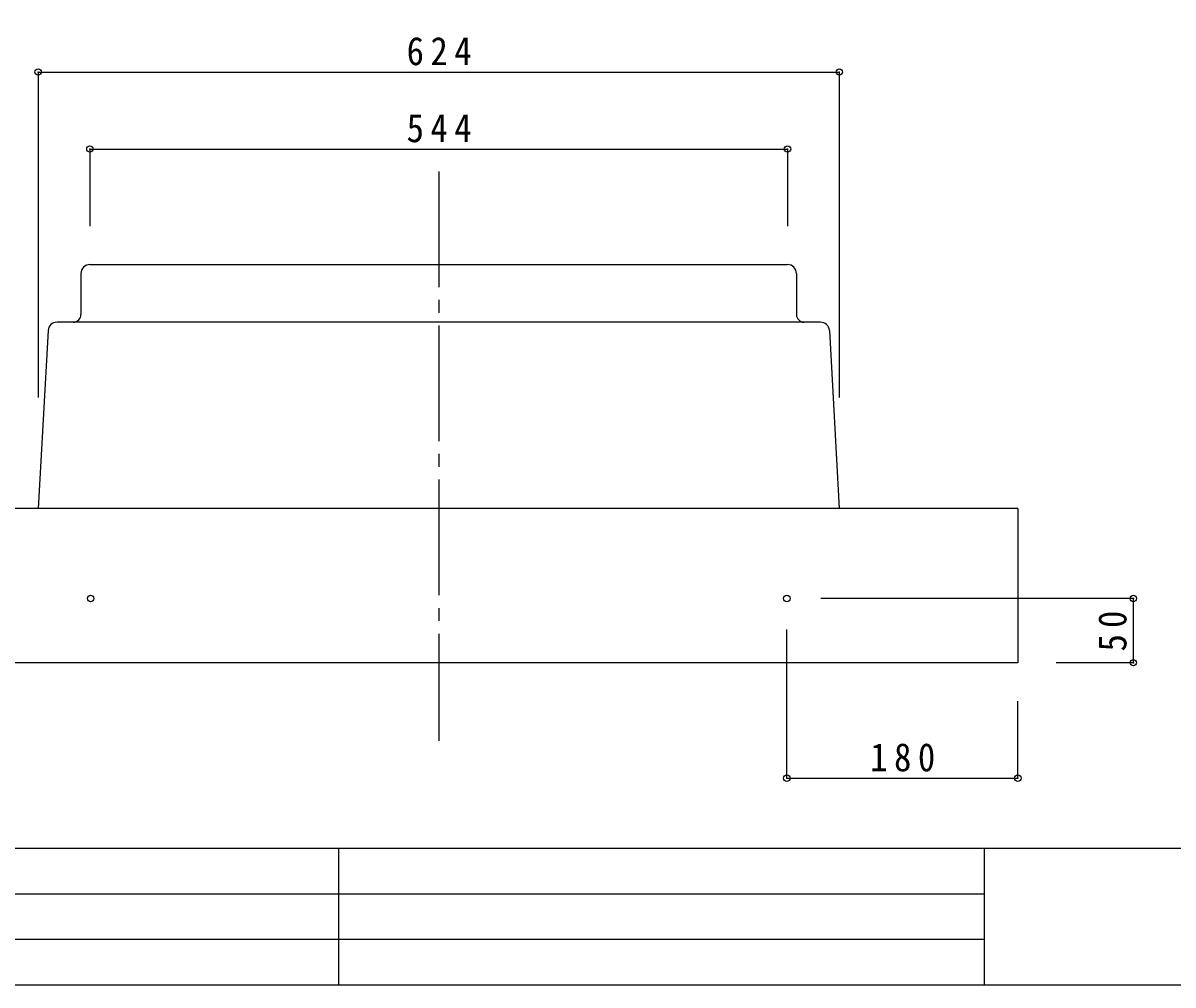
# Model space of a CAD drawing. Units: millimetres at full size, with parts at other scales. Extents: x -14200 to 14200, y -9940 to 9940.
# Drawn here: x -8554 to 406, y -9940 to -2445 of the extents above; entities that cross this region are included whole.
import ezdxf

# ---------------------------------------------------------------- set-up
doc = ezdxf.new("R2010")
doc.units = ezdxf.units.MM
doc.header["$LTSCALE"] = 100
doc.header["$PDMODE"] = 32
doc.header["$PDSIZE"] = 50
doc.linetypes.add('CHAIN2', pattern=[12, 9, -1, 1, -1])
for name, color, linetype in [('0-0_0', 7, 'Continuous'), ('1-0', 7, 'Continuous'), ('1-8', 7, 'Continuous')]:
    doc.layers.add(name, color=color, linetype=linetype)
doc.styles.add('ＭＳ ゴシック', font='')
doc.styles.get('ＭＳ ゴシック').set_extended_font_data('MS Gothic')

msp = doc.modelspace()

# ---------------------------------------------------------------- linework, layer by layer
at = {"layer": '0-0_0'}
for p, q in [((-14200, -8873.5), (14200, -8873.5)), ((-6096.7, -8873.5), (-6096.7, -9940)), ((-1065.3, -8873.5), (-1065.3, -9938.5)), ((-11696.1, -9228.5), (-1065.3, -9228.5)), ((-11696.1, -9583.5), (-1065.3, -9583.5))]:
    msp.add_line(p, q, dxfattribs=at)
msp.add_lwpolyline([(-14200, -9940), (14200, -9940), (14200, 9940), (-14200, 9940)], close=True, dxfattribs=at)
at = {"layer": '1-0', "linetype": 'CHAIN2'}
msp.add_line((-5315.5, -3602.8), (-5315.5, -8038.9), dxfattribs=at)
at = {"layer": '1-0'}
for p, q in [((-8033, -4326.7), (-2598, -4326.7)), ((-8103, -4396.7), (-8103, -4715.7)), ((-2528, -4396.7), (-2528, -4715.7)), ((-2341.7, -4775.7), (-8289.3, -4775.7)), ((-8359.1, -4841.8), (-8436.5, -6228.7)), ((-2271.8, -4841.8), (-2194.5, -6228.7)), ((-803.5, -6228.7), (-9827.5, -6228.7)), ((-803.5, -6228.7), (-803.5, -7428.7)), ((-803.5, -7428.7), (-9827.5, -7428.7))]:
    msp.add_line(p, q, dxfattribs=at)
at = {"layer": '1-0', "color": 4}
msp.add_line((-1212.3, -6228.7), (-1511.2, -6228.7), dxfattribs=at)
at = {"layer": '1-0'}
for centre in [(-8027.5, -6928.7), (-2603.5, -6928.7)]:
    msp.add_circle(centre, 25, dxfattribs=at)
for centre, radius, start, end in [((-8033, -4396.7), 70, 90, 180), ((-2598, -4396.7), 70, 0, 90), ((-8163, -4715.7), 60, 270, 0), ((-2468, -4715.7), 60, 180, 270), ((-8289.3, -4845.7), 70, 90, 176.80924), ((-2341.7, -4845.7), 70, 3.19076, 90)]:
    msp.add_arc(centre, radius, start, end, dxfattribs=at)
at = {"layer": '1-8'}
for p, q in [((-8436.5, -2826.7), (-2194.5, -2826.7)), ((-8436.5, -2826.7), (-8436.5, -5362.3)), ((-2194.5, -2826.7), (-2194.5, -5362.3)), ((-8033, -3426.7), (-2598, -3426.7)), ((-8033, -3426.7), (-8033, -4026.7)), ((-2598, -3426.7), (-2598, -4026.7)), ((96.5, -6928.7), (-2339.6, -6928.7)), ((96.5, -7428.7), (96.5, -6928.7)), ((-2603.5, -8328.7), (-2603.5, -7171.4)), ((96.5, -7428.7), (-503.5, -7428.7)), ((-803.5, -8328.7), (-803.5, -7728.7)), ((-2603.5, -8328.7), (-803.5, -8328.7))]:
    msp.add_line(p, q, dxfattribs=at)
for p in [(-8436.5, -2826.7), (-2194.5, -2826.7), (-8033, -3426.7), (-2598, -3426.7), (96.5, -6928.7), (96.5, -7428.7), (-2603.5, -8328.7), (-803.5, -8328.7)]:
    msp.add_point(p, dxfattribs=at)

# ---------------------------------------------------------------- texts
at = {"layer": '1-8', "char_height": 219.9, "attachment_point": 7, "style": 'ＭＳ ゴシック'}
for s, insert in [('\\T1.38;\\W0.9;624', (-5565.5, -2776.7)), ('\\T1.38;\\W0.9;544', (-5565.5, -3376.7)), ('\\T1.38;\\W0.9;180', (-1953.5, -8278.7))]:
    msp.add_mtext(s, dxfattribs=dict(at, insert=insert))
at = {"layer": '1-8', "insert": (46.5, -7341.2), "char_height": 219.9, "attachment_point": 7, "rotation": 90, "style": 'ＭＳ ゴシック'}
msp.add_mtext('\\T1.36;\\W0.9;50', dxfattribs=at)

doc.saveas('drawing.dxf')
